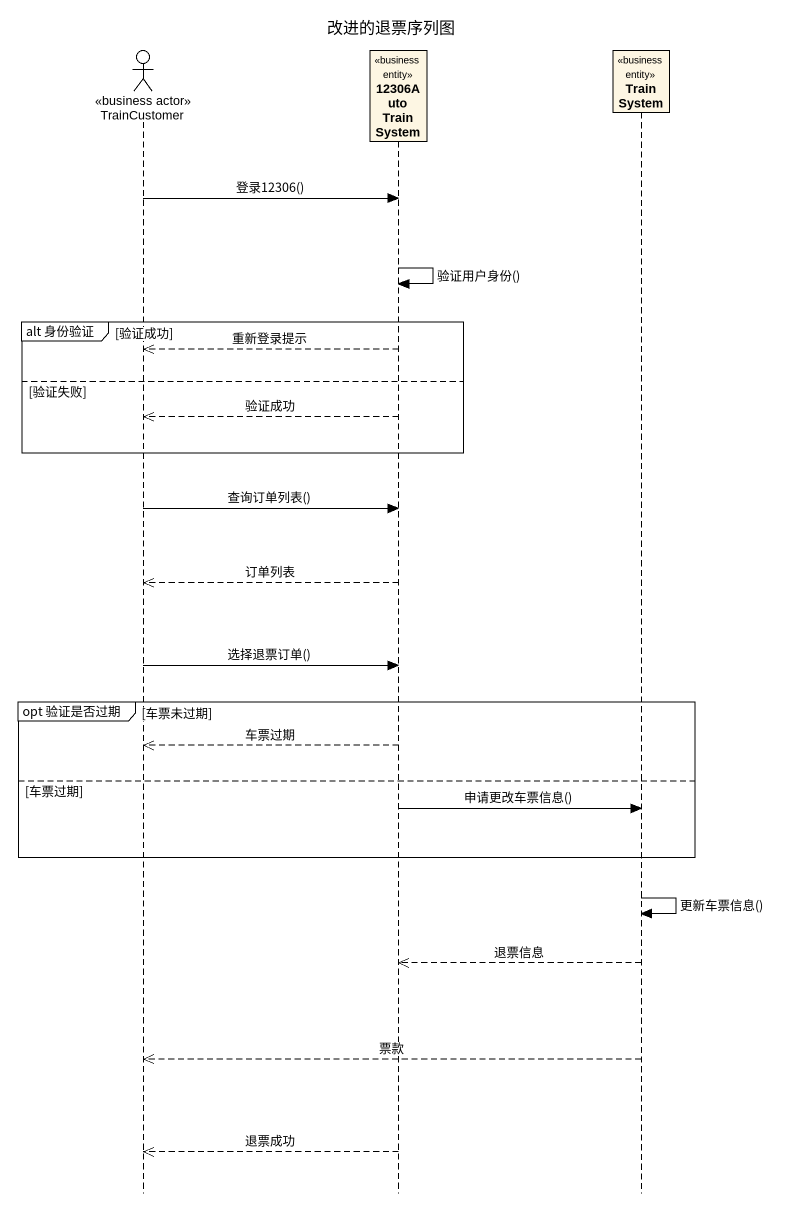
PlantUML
@startuml
title 改进的退票序列图
hide footbox
actor TrainCustomer <<business actor>>
participant "12306AutoTrainSystem" as c12306AutoTrainSystem <<business entity>>
participant TrainSystem <<business entity>>

TrainCustomer -> c12306AutoTrainSystem : 登录12306()
c12306AutoTrainSystem -> c12306AutoTrainSystem : 验证用户身份()
group alt 身份验证 [验证成功]
  c12306AutoTrainSystem -->> TrainCustomer : 重新登录提示
else 验证失败
  c12306AutoTrainSystem -->> TrainCustomer : 验证成功
end
TrainCustomer -> c12306AutoTrainSystem : 查询订单列表()
c12306AutoTrainSystem -->> TrainCustomer : 订单列表
TrainCustomer -> c12306AutoTrainSystem : 选择退票订单()
group opt 验证是否过期 [车票未过期]
  c12306AutoTrainSystem -->> TrainCustomer : 车票过期
else 车票过期
  c12306AutoTrainSystem -> TrainSystem : 申请更改车票信息()
end
TrainSystem -> TrainSystem : 更新车票信息()
TrainSystem -->> c12306AutoTrainSystem : 退票信息
TrainSystem -->> TrainCustomer : 票款
c12306AutoTrainSystem -->> TrainCustomer : 退票成功
@enduml
